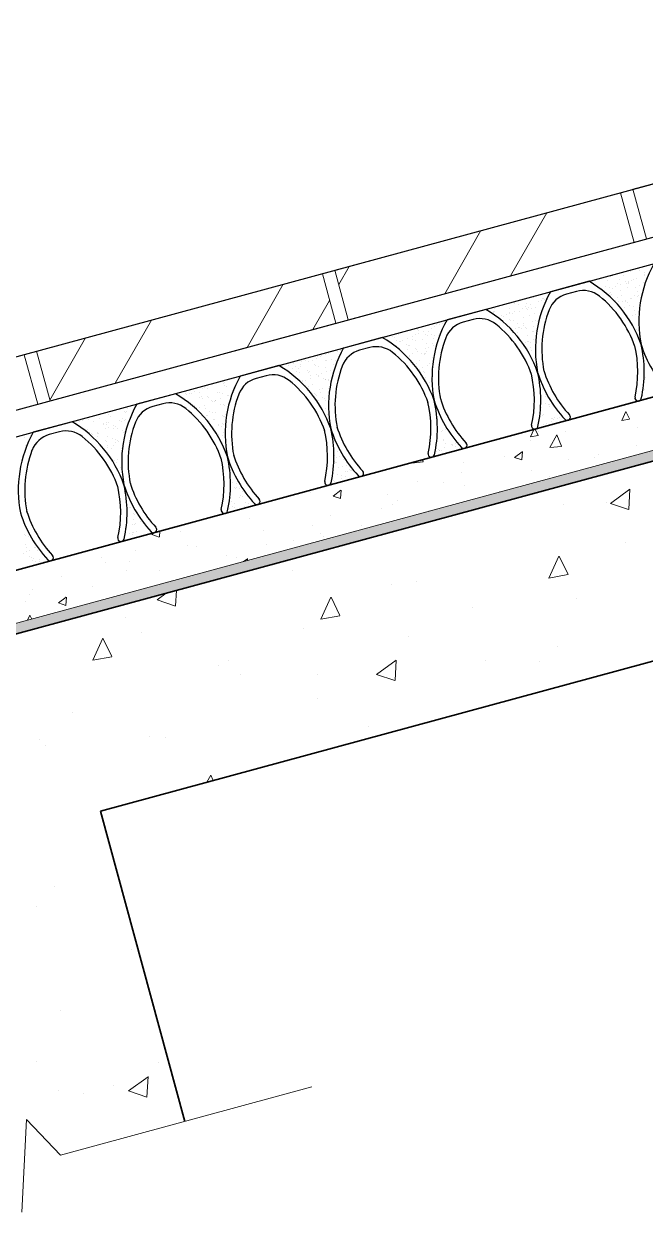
# Model space of a CAD drawing. Header units: millimetres. Extents: x -31731215 to 29997125, y -14487545 to 25622576.
# Drawn here: x 2165177 to 2165659, y -917829 to -916905 of the extents above; entities that cross this region are included whole.
import ezdxf

# ---------------------------------------------------------------- set-up
doc = ezdxf.new("R2010")
doc.units = ezdxf.units.MM
doc.header["$MEASUREMENT"] = 0
doc.linetypes.add('1', pattern=[0])
for name, color, linetype, lineweight in [('DIM', 70, 'Continuous', 9), ('HATCH', 8, '1', 18), ('SECTION', 7, 'Continuous', 35), ('WALL', 10, '1', 20), ('water proofing', 222, 'Continuous', 9)]:
    doc.layers.add(name, color=color, linetype=linetype, lineweight=lineweight)

msp = doc.modelspace()

# ---------------------------------------------------------------- hatches: boundary and pattern name
at = {"layer": 'water proofing'}
h = msp.add_hatch(color=256, dxfattribs=at)
h.paths.add_polyline_path([(2165749.09, -917213.679), (2164347.787, -917594.633), (2164349.886, -917602.352), (2165788.789, -917211.177), (2165778.971, -917205.556), (2165754.217, -917212.285), (2165754.241, -917218.792)])
h.paths.add_polyline_path([(2165874.505, -917180.378), (2165866.874, -917176.008, -0.0848642), (2165837.529, -917189.636), (2165778.971, -917205.556), (2165788.789, -917211.177), (2165839.627, -917197.356, 0.0940721)])
h.paths.add_polyline_path([(2165948.355, -916904.758), (2165938.973, -916904.792), (2165915.551, -916911.16), (2165881.583, -916970.493), (2165871.933, -916973.116), (2165882.426, -917011.715), (2165888.216, -917010.141), (2165902.036, -917060.977), (2165911.855, -917066.598), (2165887.361, -916976.501), (2165920.847, -916918.01), (2165946.267, -916911.1, 0.5380944)])
h.paths.add_polyline_path([(2165912.702, -917069.716), (2165911.855, -917066.598), (2165902.036, -917060.977), (2165904.982, -917071.814, -0.3181653), (2165866.874, -917176.008), (2165874.505, -917180.378, 0.3081347)])

# ---------------------------------------------------------------- linework, layer by layer
for p, q in [((2164295.344, -917401.723), (2165772.283, -917000.207)), ((2164305.837, -917440.322), (2165888.216, -917010.141)), ((2164311.084, -917459.621), (2165893.463, -917029.441)), ((2165615.952, -917104.966), (2165585.891, -917113.138)), ((2165606.154, -917112.811), (2165598.313, -917114.943)), ((2165535.622, -917126.804), (2165505.56, -917134.977)), ((2165525.823, -917134.65), (2165517.982, -917136.781)), ((2165455.291, -917148.643), (2165425.229, -917156.815)), ((2165445.492, -917156.488), (2165437.651, -917158.62)), ((2165374.96, -917170.481), (2165344.899, -917178.654)), ((2165365.162, -917178.327), (2165357.321, -917180.458)), ((2165294.629, -917192.32), (2165264.568, -917200.492)), ((2165284.831, -917200.165), (2165276.99, -917202.297)), ((2165654.635, -917197.997), (2165599.631, -917212.95)), ((2165214.299, -917214.158), (2165184.237, -917222.331)), ((2165204.5, -917222.004), (2165196.659, -917224.135)), ((2165574.304, -917219.836), (2165519.301, -917234.789)), ((2165493.974, -917241.674), (2165438.97, -917256.627)), ((2165413.643, -917263.512), (2165358.639, -917278.466)), ((2165333.312, -917285.351), (2165278.308, -917300.304)), ((2165252.981, -917307.189), (2165197.978, -917322.142))]:
    msp.add_line(p, q)
for centre, radius, start, end in [((2165746.475, -917136.171), 91.946, 150.787256, 191.178617), ((2165569.463, -917184.293), 91.946, 19.238758, 59.630119), ((2165666.145, -917158.009), 91.946, 150.787256, 191.178617), ((2165603.559, -917134.242), 20, 105.208688, 159.205542), ((2165611.4, -917132.111), 20, 51.211833, 105.208688), ((2165569.463, -917184.293), 86.946, 19.238758, 51.211833), ((2165585.814, -917179.848), 91.946, 150.787256, 191.178617), ((2165531.07, -917153.949), 20, 51.211833, 105.208688), ((2165489.132, -917206.132), 91.946, 19.238758, 59.630119), ((2165666.145, -917158.009), 86.946, 159.205542, 191.178617), ((2165523.229, -917156.081), 20, 105.208688, 159.205542), ((2165489.132, -917206.132), 86.946, 19.238758, 51.211833), ((2165408.801, -917227.97), 91.946, 19.238758, 59.630119), ((2165585.814, -917179.848), 86.946, 159.205542, 191.178617), ((2165746.835, -917125.722), 94.872, 197.339294, 222.991802), ((2165563.862, -917175.464), 94.872, 347.425573, 13.078081), ((2165505.483, -917201.686), 91.946, 150.787256, 191.178617), ((2165442.898, -917177.919), 20, 105.208688, 159.205542), ((2165450.739, -917175.788), 20, 51.211833, 105.208688), ((2165408.801, -917227.97), 86.946, 19.238758, 51.211833), ((2165563.862, -917175.464), 89.872, 347.425573, 13.078081), ((2165328.47, -917249.808), 91.946, 19.238758, 59.630119), ((2165505.483, -917201.686), 86.946, 159.205542, 191.178617), ((2165425.153, -917223.525), 91.946, 150.787256, 191.178617), ((2165362.567, -917199.758), 20, 105.208688, 159.205542), ((2165370.408, -917197.626), 20, 51.211833, 105.208688), ((2165483.531, -917197.302), 89.872, 347.425573, 13.078081), ((2165666.504, -917147.56), 94.872, 197.339294, 222.991802), ((2165483.531, -917197.302), 94.872, 347.425573, 13.078081), ((2165666.504, -917147.56), 89.872, 197.339294, 222.991802), ((2165328.47, -917249.808), 86.946, 19.238758, 51.211833), ((2165290.078, -917219.465), 20, 51.211833, 105.208688), ((2165248.14, -917271.647), 91.946, 19.238758, 59.630119), ((2165425.153, -917223.525), 86.946, 159.205542, 191.178617), ((2165403.201, -917219.141), 89.872, 347.425573, 13.078081), ((2165586.173, -917169.398), 94.872, 197.339294, 222.991802), ((2165403.201, -917219.141), 94.872, 347.425573, 13.078081), ((2165586.173, -917169.398), 89.872, 197.339294, 222.991802), ((2165654.019, -917195.574), 2.5, 167.425573, 347.425573), ((2165344.822, -917245.363), 91.946, 150.787256, 191.178617), ((2165282.237, -917221.596), 20, 105.208688, 159.205542), ((2165248.14, -917271.647), 86.946, 19.238758, 51.211833), ((2165598.938, -917210.548), 2.5, 222.991802, 42.991802), ((2165167.809, -917293.485), 91.946, 19.238758, 59.630119), ((2165344.822, -917245.363), 86.946, 159.205542, 191.178617), ((2165505.843, -917191.237), 89.872, 197.339294, 222.991802), ((2165573.688, -917217.413), 2.5, 167.425573, 347.425573), ((2165264.491, -917267.202), 91.946, 150.787256, 191.178617), ((2165201.906, -917243.435), 20, 105.208688, 159.205542), ((2165209.747, -917241.303), 20, 51.211833, 105.208688), ((2165167.809, -917293.485), 86.946, 19.238758, 51.211833), ((2165322.87, -917240.979), 89.872, 347.425573, 13.078081), ((2165505.843, -917191.237), 94.872, 197.339294, 222.991802), ((2165322.87, -917240.979), 94.872, 347.425573, 13.078081), ((2165264.491, -917267.202), 86.946, 159.205542, 191.178617), ((2165518.608, -917232.387), 2.5, 222.991802, 42.991802), ((2165242.539, -917262.818), 89.872, 347.425573, 13.078081), ((2165425.512, -917213.075), 94.872, 197.339294, 222.991802), ((2165242.539, -917262.818), 94.872, 347.425573, 13.078081), ((2165425.512, -917213.075), 89.872, 197.339294, 222.991802), ((2165493.357, -917239.251), 2.5, 167.425573, 347.425573), ((2165438.277, -917254.225), 2.5, 222.991802, 42.991802), ((2165162.209, -917284.656), 89.872, 347.425573, 13.078081), ((2165345.181, -917234.914), 94.872, 197.339294, 222.991802), ((2165162.209, -917284.656), 94.872, 347.425573, 13.078081), ((2165345.181, -917234.914), 89.872, 197.339294, 222.991802), ((2165413.027, -917261.089), 2.5, 167.425573, 347.425573), ((2165332.696, -917282.928), 2.5, 167.425573, 347.425573), ((2165357.946, -917276.064), 2.5, 222.991802, 42.991802), ((2165264.851, -917256.752), 94.872, 197.339294, 222.991802), ((2165264.851, -917256.752), 89.872, 197.339294, 222.991802), ((2165277.615, -917297.902), 2.5, 222.991802, 42.991802), ((2165252.365, -917304.766), 2.5, 167.425573, 347.425573), ((2165197.285, -917319.74), 2.5, 222.991802, 42.991802)]:
    msp.add_arc(centre, radius, start, end)
at = {"layer": 'DIM'}
for p, q in [((2165400.616, -917731.144), (2165205.45, -917784.202)), ((2165179.051, -917756.663), (2165175.309, -917828.666)), ((2165205.45, -917784.202), (2165179.051, -917756.663))]:
    msp.add_line(p, q, dxfattribs=at)
at = {"layer": 'HATCH'}
for p, q in [((2165554.946, -917100.743), (2165583.052, -917051.651)), ((2165503.771, -917114.655), (2165531.876, -917065.563)), ((2165421.42, -917107.545), (2165429.525, -917093.388)), ((2165647.812, -917097.252), (2165647.812, -917097.252)), ((2165652.621, -917095.133), (2165652.621, -917095.133)), ((2165655.444, -917096.592), (2165655.444, -917096.592)), ((2165658.619, -917098.228), (2165658.619, -917098.228)), ((2165350.244, -917156.393), (2165378.35, -917107.3)), ((2165617.776, -917105.476), (2165617.776, -917105.476)), ((2165629.954, -917104.199), (2165629.954, -917104.199)), ((2165632.794, -917101.364), (2165632.794, -917101.364)), ((2165634.024, -917100.606), (2165634.024, -917100.606)), ((2165637.935, -917106.651), (2165637.935, -917106.651)), ((2165639.268, -917103.311), (2165639.268, -917103.311)), ((2165640.46, -917107.694), (2165640.46, -917107.694)), ((2165642.858, -917100.187), (2165642.858, -917100.187)), ((2165644.013, -917104.857), (2165644.013, -917104.857)), ((2165645.266, -917106.406), (2165645.266, -917106.406)), ((2165646.377, -917106.979), (2165646.377, -917106.979)), ((2165646.4, -917105.6), (2165646.4, -917105.6)), ((2165646.779, -917105.05), (2165646.779, -917105.05)), ((2165649.2, -917104.036), (2165649.2, -917104.036)), ((2165650.294, -917103.355), (2165650.294, -917103.355)), ((2165652.982, -917102.454), (2165652.982, -917102.454)), ((2165658.275, -917105.806), (2165658.275, -917105.806)), ((2165659.031, -917100.745), (2165659.031, -917100.745)), ((2165659.301, -917099.809), (2165659.301, -917099.809)), ((2165625.35, -917110.245), (2165625.35, -917110.245)), ((2165625.915, -917111.489), (2165625.915, -917111.489)), ((2165627.937, -917112.935), (2165627.937, -917112.935)), ((2165628.995, -917108.969), (2165628.995, -917108.969)), ((2165631.382, -917109.712), (2165631.382, -917109.712)), ((2165631.913, -917114.584), (2165631.913, -917114.584)), ((2165632.785, -917113.413), (2165632.785, -917113.413)), ((2165633.024, -917115.157), (2165633.024, -917115.157)), ((2165634.256, -917110.29), (2165634.256, -917110.29)), ((2165636.677, -917109.277), (2165636.677, -917109.277)), ((2165639.975, -917112.387), (2165639.975, -917112.387)), ((2165640.767, -917115.865), (2165640.767, -917115.865)), ((2165645.689, -917109.401), (2165645.689, -917109.401)), ((2165651.194, -917115.879), (2165651.194, -917115.879)), ((2165651.62, -917109.684), (2165651.62, -917109.684)), ((2165653.125, -917112.569), (2165653.125, -917112.569)), ((2165653.581, -917116.623), (2165653.581, -917116.623)), ((2165654.464, -917115.747), (2165654.464, -917115.747)), ((2165654.993, -917108.275), (2165654.993, -917108.275)), ((2165656.886, -917114.734), (2165656.886, -917114.734)), ((2165401.42, -917142.48), (2165414.394, -917119.819)), ((2165542.686, -917126.037), (2165542.686, -917126.037)), ((2165554.258, -917126.005), (2165554.258, -917126.005)), ((2165557.704, -917121.925), (2165557.704, -917121.925)), ((2165561.15, -917123.275), (2165561.15, -917123.275)), ((2165563.957, -917125.796), (2165563.957, -917125.796)), ((2165566.379, -917124.782), (2165566.379, -917124.782)), ((2165567.149, -917126.37), (2165567.149, -917126.37)), ((2165567.162, -917121.993), (2165567.162, -917121.993)), ((2165568.923, -917125.417), (2165568.923, -917125.417)), ((2165570.161, -917123.2), (2165570.161, -917123.2)), ((2165571.31, -917126.16), (2165571.31, -917126.16)), ((2165572.722, -917117.813), (2165572.722, -917117.813)), ((2165574.597, -917125.16), (2165574.597, -917125.16)), ((2165576.48, -917120.555), (2165576.48, -917120.555)), ((2165578.901, -917119.542), (2165578.901, -917119.542)), ((2165579.747, -917118.398), (2165579.747, -917118.398)), ((2165580.502, -917118.192), (2165580.502, -917118.192)), ((2165581.613, -917118.765), (2165581.613, -917118.765)), ((2165582.684, -917117.959), (2165582.684, -917117.959)), ((2165636.176, -917119.992), (2165636.176, -917119.992)), ((2165638.267, -917117.862), (2165638.267, -917117.862)), ((2165638.563, -917120.735), (2165638.563, -917120.735)), ((2165641.941, -917120.988), (2165641.941, -917120.988)), ((2165643.598, -917125.079), (2165643.598, -917125.079)), ((2165644.266, -917120.957), (2165644.266, -917120.957)), ((2165644.363, -917119.974), (2165644.363, -917119.974)), ((2165645.377, -917121.53), (2165645.377, -917121.53)), ((2165647.156, -917123.41), (2165647.156, -917123.41)), ((2165648.145, -917118.391), (2165648.145, -917118.391)), ((2165648.521, -917118.615), (2165648.521, -917118.615)), ((2165650.62, -917124.235), (2165650.62, -917124.235)), ((2165247.893, -917184.218), (2165275.998, -917135.125)), ((2165541.443, -917128.174), (2165541.443, -917128.174)), ((2165541.899, -917129.301), (2165541.899, -917129.301)), ((2165542.554, -917128.748), (2165542.554, -917128.748)), ((2165547.797, -917131.453), (2165547.797, -917131.453)), ((2165549.653, -917132.051), (2165549.653, -917132.051)), ((2165551.435, -917131.036), (2165551.435, -917131.036)), ((2165553.796, -917134.548), (2165553.796, -917134.548)), ((2165553.856, -917130.023), (2165553.856, -917130.023)), ((2165553.905, -917129.529), (2165553.905, -917129.529)), ((2165554.907, -917135.121), (2165554.907, -917135.121)), ((2165556.292, -917130.272), (2165556.292, -917130.272)), ((2165557.089, -917135.219), (2165557.089, -917135.219)), ((2165557.638, -917128.44), (2165557.638, -917128.44)), ((2165562.239, -917128.457), (2165562.239, -917128.457)), ((2165564.885, -917132.947), (2165564.885, -917132.947)), ((2165568.26, -917126.943), (2165568.26, -917126.943)), ((2165569.993, -917131.207), (2165569.993, -917131.207)), ((2165573.503, -917129.648), (2165573.503, -917129.648)), ((2165574.064, -917135.48), (2165574.064, -917135.48)), ((2165645.744, -917131.757), (2165645.744, -917131.757)), ((2165649.627, -917131.685), (2165649.627, -917131.685)), ((2165651.352, -917127.829), (2165651.352, -917127.829)), ((2165652.048, -917130.672), (2165652.048, -917130.672)), ((2165654.337, -917134.432), (2165654.337, -917134.432)), ((2165471.125, -917144.643), (2165471.125, -917144.643)), ((2165482.614, -917142.485), (2165482.614, -917142.485)), ((2165483.033, -917143.239), (2165483.033, -917143.239)), ((2165483.711, -917141.048), (2165483.711, -917141.048)), ((2165487.339, -917143.946), (2165487.339, -917143.946)), ((2165491.465, -917143.799), (2165491.465, -917143.799)), ((2165493.658, -917141.301), (2165493.658, -917141.301)), ((2165496.07, -917137.752), (2165496.07, -917137.752)), ((2165496.08, -917140.288), (2165496.08, -917140.288)), ((2165497.632, -917138.373), (2165497.632, -917138.373)), ((2165499.862, -917138.705), (2165499.862, -917138.705)), ((2165502.384, -917138.157), (2165502.384, -917138.157)), ((2165503.495, -917138.73), (2165503.495, -917138.73)), ((2165549.867, -917137.059), (2165549.867, -917137.059)), ((2165559.12, -917141.734), (2165559.12, -917141.734)), ((2165559.92, -917144.433), (2165559.92, -917144.433)), ((2165560.15, -917137.826), (2165560.15, -917137.826)), ((2165561.086, -917140.552), (2165561.086, -917140.552)), ((2165561.541, -917140.72), (2165561.541, -917140.72)), ((2165563.473, -917141.295), (2165563.473, -917141.295)), ((2165565.07, -917137.671), (2165565.07, -917137.671)), ((2165565.324, -917139.138), (2165565.324, -917139.138)), ((2165566.149, -917140.921), (2165566.149, -917140.921)), ((2165567.259, -917141.494), (2165567.259, -917141.494)), ((2165571.643, -917136.493), (2165571.643, -917136.493)), ((2165572.066, -917143.97), (2165572.066, -917143.97)), ((2165572.503, -917144.2), (2165572.503, -917144.2)), ((2165572.824, -917140.421), (2165572.824, -917140.421)), ((2165576.104, -917136.44), (2165576.104, -917136.44)), ((2165649.62, -917138.786), (2165649.62, -917138.786)), ((2165652.925, -917142.78), (2165652.925, -917142.78)), ((2165654.183, -917137.043), (2165654.183, -917137.043)), ((2165197.136, -917197.398), (2165224.823, -917149.038)), ((2165458.221, -917148.655), (2165458.221, -917148.655)), ((2165463.326, -917148.139), (2165463.326, -917148.139)), ((2165464.437, -917148.712), (2165464.437, -917148.712)), ((2165466.203, -917151.107), (2165466.203, -917151.107)), ((2165467.596, -917146.597), (2165467.596, -917146.597)), ((2165468.613, -917151.783), (2165468.613, -917151.783)), ((2165469.68, -917151.417), (2165469.68, -917151.417)), ((2165471.035, -917150.769), (2165471.035, -917150.769)), ((2165473.957, -917153.857), (2165473.957, -917153.857)), ((2165474.817, -917149.186), (2165474.817, -917149.186)), ((2165478.561, -917147.811), (2165478.561, -917147.811)), ((2165478.815, -917150.089), (2165478.815, -917150.089)), ((2165481.136, -917146.542), (2165481.136, -917146.542)), ((2165481.202, -917150.833), (2165481.202, -917150.833)), ((2165483.557, -917145.529), (2165483.557, -917145.529)), ((2165486.542, -917150.263), (2165486.542, -917150.263)), ((2165489.031, -917146.334), (2165489.031, -917146.334)), ((2165489.795, -917153.508), (2165489.795, -917153.508)), ((2165490.142, -917146.908), (2165490.142, -917146.908)), ((2165493.833, -917145.977), (2165493.833, -917145.977)), ((2165494.296, -917153.013), (2165494.296, -917153.013)), ((2165495.385, -917149.613), (2165495.385, -917149.613)), ((2165496.22, -917146.72), (2165496.22, -917146.72)), ((2165498.901, -917146.966), (2165498.901, -917146.966)), ((2165566.805, -917152.431), (2165566.805, -917152.431)), ((2165567.901, -917146.885), (2165567.901, -917146.885)), ((2165568.267, -917151.574), (2165568.267, -917151.574)), ((2165569.227, -917151.418), (2165569.227, -917151.418)), ((2165570.654, -917152.318), (2165570.654, -917152.318)), ((2165573.009, -917149.835), (2165573.009, -917149.835)), ((2165404.915, -917163.204), (2165404.915, -917163.204)), ((2165407.524, -917163.045), (2165407.524, -917163.045)), ((2165408.015, -917162.854), (2165408.015, -917162.854)), ((2165410.837, -917162.048), (2165410.837, -917162.048)), ((2165413.259, -917161.034), (2165413.259, -917161.034)), ((2165417.041, -917159.451), (2165417.041, -917159.451)), ((2165420.373, -917159.558), (2165420.373, -917159.558)), ((2165422.542, -917158.933), (2165422.542, -917158.933)), ((2165424.267, -917158.121), (2165424.267, -917158.121)), ((2165463.797, -917154.201), (2165463.797, -917154.201)), ((2165466.184, -917154.945), (2165466.184, -917154.945)), ((2165474.777, -917157.62), (2165474.777, -917157.62)), ((2165475.678, -917154.512), (2165475.678, -917154.512)), ((2165476.299, -917162.48), (2165476.299, -917162.48)), ((2165476.788, -917163.071), (2165476.788, -917163.071)), ((2165476.789, -917155.085), (2165476.789, -917155.085)), ((2165478.72, -917161.466), (2165478.72, -917161.466)), ((2165481.393, -917157.025), (2165481.393, -917157.025)), ((2165482.032, -917157.79), (2165482.032, -917157.79)), ((2165482.502, -917159.884), (2165482.502, -917159.884)), ((2165485.996, -917161.112), (2165485.996, -917161.112)), ((2165488.031, -917160.885), (2165488.031, -917160.885)), ((2165488.383, -917161.855), (2165488.383, -917161.855)), ((2165488.821, -917157.239), (2165488.821, -917157.239)), ((2165489.142, -917161.459), (2165489.142, -917161.459)), ((2165489.374, -917159.477), (2165489.374, -917159.477)), ((2165491.243, -917156.226), (2165491.243, -917156.226)), ((2165495.025, -917154.643), (2165495.025, -917154.643)), ((2165566.259, -917156.045), (2165566.259, -917156.045)), ((2165570.733, -917156.099), (2165570.733, -917156.099)), ((2165571.502, -917158.751), (2165571.502, -917158.751)), ((2165377.488, -917171.269), (2165377.488, -917171.269)), ((2165382.525, -917170.461), (2165382.525, -917170.461)), ((2165385.208, -917168.103), (2165385.208, -917168.103)), ((2165385.792, -917172.529), (2165385.792, -917172.529)), ((2165386.319, -917168.676), (2165386.319, -917168.676)), ((2165388.213, -917171.515), (2165388.213, -917171.515)), ((2165391.562, -917171.381), (2165391.562, -917171.381)), ((2165391.995, -917169.932), (2165391.995, -917169.932)), ((2165392.506, -917167.157), (2165392.506, -917167.157)), ((2165395.429, -917166.449), (2165395.429, -917166.449)), ((2165398.314, -917167.288), (2165398.314, -917167.288)), ((2165400.736, -917166.275), (2165400.736, -917166.275)), ((2165402.865, -917169.617), (2165402.865, -917169.617)), ((2165403.725, -917170.65), (2165403.725, -917170.65)), ((2165404.518, -917164.692), (2165404.518, -917164.692)), ((2165406.112, -917171.393), (2165406.112, -917171.393)), ((2165410.846, -917172.068), (2165410.846, -917172.068)), ((2165410.914, -917166.299), (2165410.914, -917166.299)), ((2165412.025, -917166.872), (2165412.025, -917166.872)), ((2165415.769, -917165.604), (2165415.769, -917165.604)), ((2165417.268, -917169.577), (2165417.268, -917169.577)), ((2165418.743, -917166.538), (2165418.743, -917166.538)), ((2165481.959, -917168.642), (2165481.959, -917168.642)), ((2165484.224, -917166.239), (2165484.224, -917166.239)), ((2165486.406, -917172.164), (2165486.406, -917172.164)), ((2165490.188, -917170.581), (2165490.188, -917170.581)), ((2165492.205, -917168.691), (2165492.205, -917168.691)), ((2165493.178, -917172.135), (2165493.178, -917172.135)), ((2165494.385, -917164.164), (2165494.385, -917164.164)), ((2165573.564, -917165.313), (2165573.564, -917165.313)), ((2165388.707, -917174.762), (2165388.707, -917174.762)), ((2165390.506, -917172.913), (2165390.506, -917172.913)), ((2165391.094, -917175.505), (2165391.094, -917175.505)), ((2165397.561, -917174.476), (2165397.561, -917174.476)), ((2165398.26, -917175.663), (2165398.26, -917175.663)), ((2165398.672, -917175.05), (2165398.672, -917175.05)), ((2165399.681, -917180.63), (2165399.681, -917180.63)), ((2165399.688, -917178.18), (2165399.688, -917178.18)), ((2165403.915, -917177.755), (2165403.915, -917177.755)), ((2165405.696, -917178.831), (2165405.696, -917178.831)), ((2165406, -917177.985), (2165406, -917177.985)), ((2165408.421, -917176.972), (2165408.421, -917176.972)), ((2165409.914, -917180.85), (2165409.914, -917180.85)), ((2165410.907, -917181.672), (2165410.907, -917181.672)), ((2165411.025, -917181.423), (2165411.025, -917181.423)), ((2165412.203, -917175.389), (2165412.203, -917175.389)), ((2165413.677, -917181.282), (2165413.677, -917181.282)), ((2165414.706, -917174.068), (2165414.706, -917174.068)), ((2165483.984, -917173.177), (2165483.984, -917173.177)), ((2165487.031, -917175.437), (2165487.031, -917175.437)), ((2165487.055, -917175.453), (2165487.055, -917175.453)), ((2165488.142, -917176.01), (2165488.142, -917176.01)), ((2165489.14, -917179.665), (2165489.14, -917179.665)), ((2165493.385, -917178.715), (2165493.385, -917178.715)), ((2165659.451, -917179.96), (2165659.451, -917179.96)), ((2165308.202, -917188.64), (2165308.202, -917188.64)), ((2165309.174, -917190.679), (2165309.174, -917190.679)), ((2165315.493, -917188.034), (2165315.493, -917188.034)), ((2165317.417, -917187.718), (2165317.417, -917187.718)), ((2165317.914, -917187.021), (2165317.914, -917187.021)), ((2165319.732, -917188.255), (2165319.732, -917188.255)), ((2165321.697, -917185.438), (2165321.697, -917185.438)), ((2165332.318, -917184.66), (2165332.318, -917184.66)), ((2165332.435, -917183.605), (2165332.435, -917183.605)), ((2165332.797, -917186.263), (2165332.797, -917186.263)), ((2165333.907, -917186.836), (2165333.907, -917186.836)), ((2165339.151, -917189.541), (2165339.151, -917189.541)), ((2165340.072, -917187.41), (2165340.072, -917187.41)), ((2165393.338, -917182.127), (2165393.338, -917182.127)), ((2165393.477, -917183.226), (2165393.477, -917183.226)), ((2165395.889, -917185.784), (2165395.889, -917185.784)), ((2165395.899, -917182.213), (2165395.899, -917182.213)), ((2165398.276, -917186.527), (2165398.276, -917186.527)), ((2165401.092, -917184.877), (2165401.092, -917184.877)), ((2165406.869, -917189.203), (2165406.869, -917189.203)), ((2165408.527, -917188.045), (2165408.527, -917188.045)), ((2165413.294, -917182.415), (2165413.294, -917182.415)), ((2165413.685, -917188.683), (2165413.685, -917188.683)), ((2165491.669, -917183.875), (2165491.669, -917183.875)), ((2165579.761, -917188.75), (2165579.761, -917188.75)), ((2165658.972, -917188.813), (2165658.972, -917188.813)), ((2165302.399, -917191.83), (2165302.399, -917191.83)), ((2165302.97, -917193.275), (2165302.97, -917193.275)), ((2165305.392, -917192.261), (2165305.392, -917192.261)), ((2165306.829, -917192.267), (2165306.829, -917192.267)), ((2165313.445, -917191.346), (2165313.445, -917191.346)), ((2165313.618, -917195.322), (2165313.618, -917195.322)), ((2165314.81, -917194.719), (2165314.81, -917194.719)), ((2165316.005, -917196.065), (2165316.005, -917196.065)), ((2165319.444, -917194.441), (2165319.444, -917194.441)), ((2165320.554, -917195.014), (2165320.554, -917195.014)), ((2165322.564, -917197.469), (2165322.564, -917197.469)), ((2165323.178, -917198.732), (2165323.178, -917198.732)), ((2165324.598, -917198.74), (2165324.598, -917198.74)), ((2165325.6, -917197.718), (2165325.6, -917197.718)), ((2165325.798, -917197.719), (2165325.798, -917197.719)), ((2165327.168, -917191.422), (2165327.168, -917191.422)), ((2165328.636, -917191.21), (2165328.636, -917191.21)), ((2165329.382, -917196.135), (2165329.382, -917196.135)), ((2165331.023, -917191.953), (2165331.023, -917191.953)), ((2165335.15, -917193.874), (2165335.15, -917193.874)), ((2165335.701, -917193.491), (2165335.701, -917193.491)), ((2165338.123, -917192.478), (2165338.123, -917192.478)), ((2165402.915, -917192.306), (2165402.915, -917192.306)), ((2165403.584, -917192.91), (2165403.584, -917192.91)), ((2165403.923, -917194.091), (2165403.923, -917194.091)), ((2165405.457, -917197.55), (2165405.457, -917197.55)), ((2165407.366, -917191.327), (2165407.366, -917191.327)), ((2165408.913, -917195.401), (2165408.913, -917195.401)), ((2165410.024, -917195.974), (2165410.024, -917195.974)), ((2165411.359, -917197.259), (2165411.359, -917197.259)), ((2165581.855, -917194.226), (2165581.855, -917194.226)), ((2165581.975, -917199.777), (2165581.975, -917199.777)), ((2165582.058, -917192.955), (2165582.058, -917192.955)), ((2165658.267, -917196.34), (2165658.267, -917196.34)), ((2165242.327, -917208.278), (2165242.327, -917208.278)), ((2165254.679, -917206.227), (2165254.679, -917206.227)), ((2165255.79, -917206.8), (2165255.79, -917206.8)), ((2165256.622, -917206.466), (2165256.622, -917206.466)), ((2165257.345, -917204.166), (2165257.345, -917204.166)), ((2165309.58, -917202.852), (2165309.58, -917202.852)), ((2165309.66, -917201.481), (2165309.66, -917201.481)), ((2165310.656, -917203.972), (2165310.656, -917203.972)), ((2165312.445, -917205.897), (2165312.445, -917205.897)), ((2165313.077, -917202.959), (2165313.077, -917202.959)), ((2165316.859, -917201.376), (2165316.859, -917201.376)), ((2165317.641, -917203.933), (2165317.641, -917203.933)), ((2165318.443, -917208.992), (2165318.443, -917208.992)), ((2165320.799, -917206.345), (2165320.799, -917206.345)), ((2165323.186, -917207.088), (2165323.186, -917207.088)), ((2165325.395, -917206.683), (2165325.395, -917206.683)), ((2165330, -917200.637), (2165330, -917200.637)), ((2165330.864, -917209.429), (2165330.864, -917209.429)), ((2165331.796, -917200.814), (2165331.796, -917200.814)), ((2165332.907, -917201.387), (2165332.907, -917201.387)), ((2165333.285, -917208.415), (2165333.285, -917208.415)), ((2165408.848, -917204.621), (2165408.848, -917204.621)), ((2165411.27, -917203.607), (2165411.27, -917203.607)), ((2165412.638, -917208.573), (2165412.638, -917208.573)), ((2165499.704, -917209.315), (2165499.704, -917209.315)), ((2165577.937, -917207.307), (2165577.937, -917207.307)), ((2165578.706, -917203.105), (2165578.706, -917203.105)), ((2165579.739, -917208.932), (2165579.739, -917208.932)), ((2165580.854, -917208.777), (2165580.854, -917208.777)), ((2165584.362, -917200.52), (2165584.362, -917200.52)), ((2165584.889, -917202.169), (2165584.889, -917202.169)), ((2165585.024, -917200.461), (2165585.024, -917200.461)), ((2165220.149, -917214.021), (2165220.149, -917214.021)), ((2165222.57, -917213.007), (2165222.57, -917213.007)), ((2165226.353, -917211.425), (2165226.353, -917211.425)), ((2165227.309, -917212.39), (2165227.309, -917212.39)), ((2165231.132, -917214.073), (2165231.132, -917214.073)), ((2165235.327, -917211.31), (2165235.327, -917211.31)), ((2165238.528, -917215.882), (2165238.528, -917215.882)), ((2165239.113, -917216.524), (2165239.113, -917216.524)), ((2165240.915, -917216.625), (2165240.915, -917216.625)), ((2165241.326, -917214.405), (2165241.326, -917214.405)), ((2165242.437, -917214.978), (2165242.437, -917214.978)), ((2165242.779, -917218.464), (2165242.779, -917218.464)), ((2165244.036, -917210.061), (2165244.036, -917210.061)), ((2165246.561, -917216.881), (2165246.561, -917216.881)), ((2165247.68, -917217.683), (2165247.68, -917217.683)), ((2165251.472, -917213.228), (2165251.472, -917213.228)), ((2165252.88, -917214.237), (2165252.88, -917214.237)), ((2165253.546, -917211.77), (2165253.546, -917211.77)), ((2165255.301, -917213.224), (2165255.301, -917213.224)), ((2165255.933, -917212.513), (2165255.933, -917212.513)), ((2165259.083, -917211.641), (2165259.083, -917211.641)), ((2165319.554, -917209.565), (2165319.554, -917209.565)), ((2165320.472, -917213.147), (2165320.472, -917213.147)), ((2165320.763, -917213.656), (2165320.763, -917213.656)), ((2165324.545, -917212.073), (2165324.545, -917212.073)), ((2165324.797, -917212.27), (2165324.797, -917212.27)), ((2165327.98, -917217.367), (2165327.98, -917217.367)), ((2165328.226, -917215.897), (2165328.226, -917215.897)), ((2165330.367, -917218.11), (2165330.367, -917218.11)), ((2165330.796, -917215.365), (2165330.796, -917215.365)), ((2165331.779, -917209.763), (2165331.779, -917209.763)), ((2165331.907, -917215.938), (2165331.907, -917215.938)), ((2165332.831, -917209.851), (2165332.831, -917209.851)), ((2165498.38, -917212.309), (2165498.38, -917212.309)), ((2165498.494, -917211.485), (2165498.494, -917211.485)), ((2165580.187, -917216.399), (2165580.187, -917216.399)), ((2165582.609, -917215.386), (2165582.609, -917215.386)), ((2165586.391, -917213.803), (2165586.391, -917213.803)), ((2165586.853, -917211.872), (2165586.853, -917211.872)), ((2165587.721, -917211.383), (2165587.721, -917211.383)), ((2165587.964, -917212.445), (2165587.964, -917212.445)), ((2165589.156, -917210.8), (2165589.156, -917210.8)), ((2165591.543, -917211.543), (2165591.543, -917211.543)), ((2165592.71, -917211.158), (2165592.71, -917211.158)), ((2165595.131, -917210.145), (2165595.131, -917210.145)), ((2165177.673, -917226.765), (2165177.673, -917226.765)), ((2165182.255, -917224.726), (2165182.255, -917224.726)), ((2165223.51, -917219.994), (2165223.51, -917219.994)), ((2165225.897, -917220.737), (2165225.897, -917220.737)), ((2165226.528, -917220.119), (2165226.528, -917220.119)), ((2165227.973, -917222.583), (2165227.973, -917222.583)), ((2165229.084, -917223.156), (2165229.084, -917223.156)), ((2165230.256, -917223.705), (2165230.256, -917223.705)), ((2165233.964, -917223.287), (2165233.964, -917223.287)), ((2165234.038, -917222.122), (2165234.038, -917222.122)), ((2165234.327, -917225.861), (2165234.327, -917225.861)), ((2165234.49, -917223.412), (2165234.49, -917223.412)), ((2165240.357, -917219.478), (2165240.357, -917219.478)), ((2165241.945, -917225.739), (2165241.945, -917225.739)), ((2165245.709, -917226.905), (2165245.709, -917226.905)), ((2165246.867, -917219.275), (2165246.867, -917219.275)), ((2165248.096, -917227.648), (2165248.096, -917227.648)), ((2165249.508, -917219.3), (2165249.508, -917219.3)), ((2165253.679, -917220.778), (2165253.679, -917220.778)), ((2165254.246, -917227.579), (2165254.246, -917227.579)), ((2165254.303, -917222.442), (2165254.303, -917222.442)), ((2165254.79, -917221.351), (2165254.79, -917221.351)), ((2165328.448, -917224.353), (2165328.448, -917224.353)), ((2165331.058, -917225.111), (2165331.058, -917225.111)), ((2165332.23, -917222.771), (2165332.23, -917222.771)), ((2165501.212, -917221.523), (2165501.212, -917221.523)), ((2165502.203, -917221.207), (2165502.203, -917221.207)), ((2165502.847, -917227.868), (2165502.847, -917227.868)), ((2165504.625, -917220.194), (2165504.625, -917220.194)), ((2165178.456, -917232.331), (2165178.456, -917232.331)), ((2165180.925, -917228.272), (2165180.925, -917228.272)), ((2165236.795, -917232.501), (2165236.795, -917232.501)), ((2165240.326, -917228.956), (2165240.326, -917228.956)), ((2165241.437, -917229.529), (2165241.437, -917229.529)), ((2165241.672, -917234.435), (2165241.672, -917234.435)), ((2165241.723, -917232.819), (2165241.723, -917232.819)), ((2165244.776, -917234.953), (2165244.776, -917234.953)), ((2165246.68, -917232.234), (2165246.68, -917232.234)), ((2165248.042, -917230.175), (2165248.042, -917230.175)), ((2165249.699, -917228.489), (2165249.699, -917228.489)), ((2165250.464, -917229.162), (2165250.464, -917229.162)), ((2165252.679, -917235.329), (2165252.679, -917235.329)), ((2165330.907, -917230.489), (2165330.907, -917230.489)), ((2165333.712, -917236.064), (2165333.712, -917236.064)), ((2165417.9, -917228.66), (2165417.9, -917228.66)), ((2165419.266, -917230.876), (2165419.266, -917230.876)), ((2165497.366, -917237.145), (2165497.366, -917237.145)), ((2165499.048, -917235.472), (2165499.048, -917235.472)), ((2165499.438, -917236.784), (2165499.438, -917236.784)), ((2165499.787, -917236.132), (2165499.787, -917236.132)), ((2165501.435, -917236.215), (2165501.435, -917236.215)), ((2165502.737, -917228.742), (2165502.737, -917228.742)), ((2165503.57, -917234.549), (2165503.57, -917234.549)), ((2165504.043, -917230.737), (2165504.043, -917230.737)), ((2165508.736, -917231.837), (2165508.736, -917231.837)), ((2165509.847, -917232.41), (2165509.847, -917232.41)), ((2165509.889, -917231.904), (2165509.889, -917231.904)), ((2165512.024, -917233.189), (2165512.024, -917233.189)), ((2165512.31, -917230.891), (2165512.31, -917230.891)), ((2165514.066, -917231.36), (2165514.066, -917231.36)), ((2165515.09, -917235.115), (2165515.09, -917235.115)), ((2165247.607, -917244.167), (2165247.607, -917244.167)), ((2165248.853, -917245.458), (2165248.853, -917245.458)), ((2165249.409, -917243.517), (2165249.409, -917243.517)), ((2165252.53, -917237.703), (2165252.53, -917237.703)), ((2165252.891, -917237.928), (2165252.891, -917237.928)), ((2165418.079, -917240.161), (2165418.079, -917240.161)), ((2165418.266, -917245.428), (2165418.266, -917245.428)), ((2165419.164, -917245.753), (2165419.164, -917245.753)), ((2165419.376, -917246.001), (2165419.376, -917246.001)), ((2165419.382, -917241.953), (2165419.382, -917241.953)), ((2165420.576, -917237.405), (2165420.576, -917237.405)), ((2165421.803, -917240.94), (2165421.803, -917240.94)), ((2165425.515, -917243.329), (2165425.515, -917243.329)), ((2165496.494, -917240.588), (2165496.494, -917240.588)), ((2165251.678, -917249.881), (2165251.678, -917249.881)), ((2165252.789, -917250.454), (2165252.789, -917250.454)), ((2165420.748, -917255.295), (2165420.748, -917255.295)), ((2165420.911, -917249.375), (2165420.911, -917249.375)), ((2165424.62, -917248.706), (2165424.62, -917248.706)), ((2165427.067, -917252.651), (2165427.067, -917252.651)), ((2165427.757, -917248.428), (2165427.757, -917248.428)), ((2165428.347, -917252.543), (2165428.347, -917252.543)), ((2165429.489, -917251.637), (2165429.489, -917251.637)), ((2165430.618, -917251.801), (2165430.618, -917251.801)), ((2165431.729, -917252.374), (2165431.729, -917252.374)), ((2165253.312, -917255.797), (2165253.312, -917255.797)), ((2165338.982, -917261.686), (2165338.982, -917261.686)), ((2165342.383, -917261.967), (2165342.383, -917261.967)), ((2165342.764, -917260.103), (2165342.764, -917260.103)), ((2165416.966, -917256.878), (2165416.966, -917256.878)), ((2165417.265, -917259.979), (2165417.265, -917259.979)), ((2165418.376, -917260.552), (2165418.376, -917260.552)), ((2165423.742, -917258.59), (2165423.742, -917258.59)), ((2165423.958, -917256.032), (2165423.958, -917256.032)), ((2165426.346, -917256.775), (2165426.346, -917256.775)), ((2165337.46, -917268.431), (2165337.46, -917268.431)), ((2165337.65, -917273.1), (2165337.65, -917273.1)), ((2165340.148, -917265.392), (2165340.148, -917265.392)), ((2165341.259, -917265.965), (2165341.259, -917265.965)), ((2165341.687, -917265.57), (2165341.687, -917265.57)), ((2165344.074, -917266.313), (2165344.074, -917266.313)), ((2165344.246, -917273.397), (2165344.246, -917273.397)), ((2165345.214, -917271.181), (2165345.214, -917271.181)), ((2165346.502, -917268.67), (2165346.502, -917268.67)), ((2165346.667, -917272.383), (2165346.667, -917272.383)), ((2165258.933, -917281.023), (2165258.933, -917281.023)), ((2165259.943, -917280.849), (2165259.943, -917280.849)), ((2165336.238, -917281.448), (2165336.238, -917281.448)), ((2165337.927, -917276.041), (2165337.927, -917276.041)), ((2165339.148, -917279.943), (2165339.148, -917279.943)), ((2165340.259, -917280.516), (2165340.259, -917280.516)), ((2165340.292, -917277.645), (2165340.292, -917277.645)), ((2165348.046, -917280.395), (2165348.046, -917280.395)), ((2165348.869, -917276.593), (2165348.869, -917276.593)), ((2165351.256, -917277.336), (2165351.256, -917277.336)), ((2165352.65, -917274.349), (2165352.65, -917274.349)), ((2165261.764, -917290.237), (2165261.764, -917290.237)), ((2165262.031, -917285.356), (2165262.031, -917285.356)), ((2165263.142, -917285.929), (2165263.142, -917285.929)), ((2165267.628, -917291.547), (2165267.628, -917291.547)), ((2165335.142, -917284.408), (2165335.142, -917284.408)), ((2165177.121, -917301.595), (2165177.121, -917301.595)), ((2165256.614, -917296.999), (2165256.614, -917296.999)), ((2165258.761, -917301.265), (2165258.761, -917301.265)), ((2165261.03, -917299.907), (2165261.03, -917299.907)), ((2165261.424, -917294.143), (2165261.424, -917294.143)), ((2165262.141, -917300.48), (2165262.141, -917300.48)), ((2165262.56, -917293.66), (2165262.56, -917293.66)), ((2165263.846, -917293.129), (2165263.846, -917293.129)), ((2165264.595, -917299.451), (2165264.595, -917299.451)), ((2165269.518, -917292.987), (2165269.518, -917292.987)), ((2165177.915, -917302.225), (2165177.915, -917302.225)), ((2165178.086, -917309.591), (2165178.086, -917309.591)), ((2165180.289, -917303.198), (2165180.289, -917303.198)), ((2165261.148, -917302.008), (2165261.148, -917302.008)), ((2165267.385, -917303.186), (2165267.385, -917303.186)), ((2165176.914, -917316.777), (2165176.914, -917316.777)), ((2165178.603, -917314.889), (2165178.603, -917314.889)), ((2165178.877, -917311.546), (2165178.877, -917311.546)), ((2165180.918, -917318.805), (2165180.918, -917318.805)), ((2165181.024, -917313.875), (2165181.024, -917313.875)), ((2165182.913, -917319.872), (2165182.913, -917319.872)), ((2165184.807, -917312.293), (2165184.807, -917312.293)), ((2165186.067, -917312.043), (2165186.067, -917312.043)), ((2165187.47, -917314.221), (2165187.47, -917314.221)), ((2165183.671, -917321.825), (2165183.671, -917321.825)), ((2165184.024, -917320.445), (2165184.024, -917320.445)), ((2165186.058, -917322.568), (2165186.058, -917322.568)), ((2165188.71, -917324.573), (2165188.71, -917324.573)), ((2165188.899, -917321.257), (2165188.899, -917321.257)), ((2165189.267, -917323.15), (2165189.267, -917323.15)), ((2165192.492, -917322.99), (2165192.492, -917322.99))]:
    msp.add_line(p, q, dxfattribs=at)
at = {"layer": 'HATCH', "color": 1}
for p, q in [((2165641.262, -917213.116), (2165644.407, -917206.307)), ((2165647.291, -917211.962), (2165644.531, -917206.216)), ((2165645.416, -917200.505), (2165645.416, -917200.505)), ((2165641.262, -917213.116), (2165647.167, -917212.053)), ((2165653.301, -917218.505), (2165653.301, -917218.505)), ((2165570.402, -917225.877), (2165573.032, -917220.182)), ((2165570.402, -917225.877), (2165576.307, -917224.814)), ((2165576.431, -917224.723), (2165574.109, -917219.889)), ((2165576.859, -917221.358), (2165576.859, -917221.358)), ((2165585.404, -917234.276), (2165590.79, -917224.399)), ((2165594.484, -917233.214), (2165590.927, -917224.34)), ((2165597.263, -917221.366), (2165597.263, -917221.366)), ((2165570.769, -917228.562), (2165570.769, -917228.562)), ((2165585.404, -917234.276), (2165594.348, -917233.274)), ((2165652.976, -917232.948), (2165652.976, -917232.948)), ((2165478.075, -917246.301), (2165487.02, -917245.299)), ((2165478.075, -917246.301), (2165478.271, -917245.943)), ((2165487.156, -917245.239), (2165486.537, -917243.696)), ((2165518.097, -917245.949), (2165518.097, -917245.949)), ((2165550.201, -917240.794), (2165550.201, -917240.794)), ((2165557.911, -917241.917), (2165563.963, -917237.486)), ((2165557.911, -917241.917), (2165563.591, -917243.85)), ((2165563.716, -917243.758), (2165564.087, -917237.395)), ((2165599.651, -917243.463), (2165599.651, -917243.463)), ((2165620.351, -917241.825), (2165620.351, -917241.825)), ((2165623.308, -917239.872), (2165623.308, -917239.872)), ((2165517.119, -917253.521), (2165517.119, -917253.521)), ((2165571.204, -917251.7), (2165571.204, -917251.7)), ((2165482.858, -917260.696), (2165482.858, -917260.696)), ((2165502.503, -917261.058), (2165502.503, -917261.058)), ((2165519.1, -917263.527), (2165519.1, -917263.527)), ((2165585.113, -917256.572), (2165585.113, -917256.572)), ((2165399.728, -917268.904), (2165399.728, -917268.904)), ((2165417.13, -917271.89), (2165423.182, -917267.459)), ((2165417.13, -917271.89), (2165422.811, -917273.822)), ((2165422.935, -917273.731), (2165423.307, -917267.368)), ((2165459.566, -917270.444), (2165459.566, -917270.444)), ((2165546.001, -917268.422), (2165546.001, -917268.422)), ((2165454.35, -917281.918), (2165454.35, -917281.918)), ((2165463.469, -917278.48), (2165463.469, -917278.48)), ((2165466.996, -917275.355), (2165466.996, -917275.355)), ((2165490.866, -917282.786), (2165490.866, -917282.786)), ((2165352.03, -917289.168), (2165352.03, -917289.168)), ((2165414.891, -917287.182), (2165414.891, -917287.182)), ((2165276.35, -917301.862), (2165278.578, -917300.231)), ((2165276.35, -917301.862), (2165282.03, -917303.795)), ((2165282.155, -917303.704), (2165282.418, -917299.187)), ((2165298.549, -917299.16), (2165298.549, -917299.16)), ((2165362.787, -917299.01), (2165362.787, -917299.01)), ((2165400.804, -917295.035), (2165400.804, -917295.035)), ((2165407.288, -917301.347), (2165407.288, -917301.347)), ((2165438.761, -917294.613), (2165438.761, -917294.613)), ((2165303.877, -917310.028), (2165303.877, -917310.028)), ((2165310.683, -917310.838), (2165310.683, -917310.838)), ((2165365.565, -917309.782), (2165365.565, -917309.782)), ((2165386.657, -917306.441), (2165386.657, -917306.441)), ((2165409.819, -917303.439), (2165409.819, -917303.439)), ((2165237.2, -917319.656), (2165237.2, -917319.656)), ((2165263.31, -917313.907), (2165263.31, -917313.907)), ((2165334.553, -917318.268), (2165334.553, -917318.268)), ((2165342.272, -917319.53), (2165342.272, -917319.53)), ((2165240.018, -917323.654), (2165240.018, -917323.654)), ((2165256.815, -917329.457), (2165256.815, -917329.457)), ((2165258.578, -917322.665), (2165258.578, -917322.665)), ((2165347.53, -917322.846), (2165350.564, -917320.625)), ((2165350.602, -917322.011), (2165350.688, -917320.533)), ((2165206.474, -917334.493), (2165206.474, -917334.493)), ((2165282.448, -917330.096), (2165282.448, -917330.096)), ((2165183.55, -917344.615), (2165183.55, -917344.615)), ((2165230.344, -917341.924), (2165230.344, -917341.924)), ((2165178.24, -917353.751), (2165178.24, -917353.751)), ((2165181.256, -917348.246), (2165181.256, -917348.246)), ((2165203.731, -917355.028), (2165209.783, -917350.597)), ((2165203.731, -917355.028), (2165209.412, -917356.961)), ((2165209.117, -917349.72), (2165209.117, -917349.72)), ((2165209.536, -917356.869), (2165209.908, -917350.506)), ((2165179.711, -917368.469), (2165181.508, -917364.578)), ((2165183.102, -917367.547), (2165181.632, -917364.487))]:
    msp.add_line(p, q, dxfattribs=at)
at = {"layer": 'HATCH', "color": 2}
for p, q in [((2165632.417, -917277.642), (2165647.546, -917266.566)), ((2165646.742, -917282.383), (2165647.671, -917266.475)), ((2165596.221, -917278.526), (2165596.221, -917278.526)), ((2165629.136, -917276.816), (2165629.136, -917276.816)), ((2165632.417, -917277.642), (2165646.618, -917282.474)), ((2165644.337, -917307.845), (2165644.337, -917307.845)), ((2165584.655, -917335.675), (2165592.517, -917318.653)), ((2165599.541, -917332.925), (2165592.641, -917318.562)), ((2165385.81, -917329.549), (2165385.81, -917329.549)), ((2165482.231, -917338.294), (2165482.231, -917338.294)), ((2165584.655, -917335.675), (2165599.417, -917333.016)), ((2165280.466, -917352.574), (2165287.431, -917347.475)), ((2165294.791, -917357.314), (2165295.493, -917345.283)), ((2165462.096, -917340.924), (2165462.096, -917340.924)), ((2165280.466, -917352.574), (2165294.666, -917357.406)), ((2165407.504, -917367.577), (2165415.366, -917350.555)), ((2165422.391, -917364.827), (2165415.49, -917350.464)), ((2165605.832, -917351.422), (2165605.832, -917351.422)), ((2165255.765, -917366.067), (2165255.765, -917366.067)), ((2165407.504, -917367.577), (2165422.267, -917364.918)), ((2165525.091, -917358.505), (2165525.091, -917358.505)), ((2165394.134, -917375.161), (2165394.134, -917375.161)), ((2165230.354, -917399.479), (2165238.216, -917382.457)), ((2165245.24, -917396.729), (2165238.34, -917382.366)), ((2165268.155, -917378.12), (2165268.155, -917378.12)), ((2165475.571, -917380.991), (2165475.571, -917380.991)), ((2165591.539, -917389.219), (2165591.539, -917389.219)), ((2165230.354, -917399.479), (2165245.116, -917396.82)), ((2165327.971, -917403.321), (2165327.971, -917403.321)), ((2165335.902, -917399.53), (2165335.902, -917399.53)), ((2165450.871, -917410.556), (2165466, -917399.479)), ((2165465.196, -917415.296), (2165466.125, -917399.388)), ((2165535.247, -917399.568), (2165535.247, -917399.568)), ((2165577.181, -917400.301), (2165577.181, -917400.301)), ((2165345.311, -917410.56), (2165345.311, -917410.56)), ((2165404.709, -917410.656), (2165404.709, -917410.656)), ((2165450.871, -917410.556), (2165465.072, -917415.388)), ((2165404.986, -917429.137), (2165404.986, -917429.137)), ((2165215.05, -917440.129), (2165215.05, -917440.129)), ((2165274.725, -917458.705), (2165274.725, -917458.705)), ((2165444.634, -917450.697), (2165444.634, -917450.697)), ((2165188.998, -917461.008), (2165188.998, -917461.008)), ((2165193.846, -917465.718), (2165193.846, -917465.718)), ((2165287.054, -917459.227), (2165287.054, -917459.227)), ((2165319.11, -917494.398), (2165322.076, -917488.96)), ((2165323.895, -917493.098), (2165322.212, -917488.9)), ((2165200.391, -917575.803), (2165200.391, -917575.803)), ((2165186.707, -917590.992), (2165186.707, -917590.992)), ((2165260.709, -917624.336), (2165260.709, -917624.336)), ((2165205.606, -917672.098), (2165205.606, -917672.098)), ((2165186.925, -917711.849), (2165186.925, -917711.849)), ((2165281.343, -917712.369), (2165281.343, -917712.369)), ((2165258.185, -917734.365), (2165273.314, -917723.289)), ((2165272.51, -917739.106), (2165273.438, -917723.198)), ((2165203.977, -917734.143), (2165203.977, -917734.143)), ((2165246.601, -917730.426), (2165246.601, -917730.426)), ((2165258.185, -917734.365), (2165272.386, -917739.197)), ((2165223.112, -917736.738), (2165223.112, -917736.738))]:
    msp.add_line(p, q, dxfattribs=at)
at = {"layer": 'SECTION'}
for p, q in [((2166161.93, -917109.736), (2164347.316, -917603.051)), ((2164337.257, -917556.136), (2165902.24, -917130.684)), ((2166201.303, -917254.568), (2165236.327, -917516.904)), ((2165236.327, -917516.904), (2165301.91, -917758.148))]:
    msp.add_line(p, q, dxfattribs=at)
at = {"layer": 'WALL'}
for p, q in [((2165871.933, -916973.116), (2165649.988, -917033.454)), ((2165649.988, -917033.454), (2165660.482, -917072.053)), ((2165640.338, -917036.077), (2165418.394, -917096.414)), ((2165650.832, -917074.676), (2165640.338, -917036.077)), ((2165428.887, -917135.013), (2165650.832, -917074.676)), ((2165418.394, -917096.414), (2165428.887, -917135.013)), ((2165408.744, -917099.037), (2165186.799, -917159.375)), ((2165419.237, -917137.636), (2165408.744, -917099.037)), ((2165197.293, -917197.974), (2165419.237, -917137.636)), ((2165177.15, -917161.998), (2164955.205, -917222.335)), ((2165187.643, -917200.597), (2165177.15, -917161.998)), ((2165186.799, -917159.375), (2165197.293, -917197.974)), ((2164965.698, -917260.934), (2165187.643, -917200.597))]:
    msp.add_line(p, q, dxfattribs=at)
at = {"layer": 'water proofing'}
for p, q in [((2165837.566, -917189.626), (2164347.787, -917594.633)), ((2165839.627, -917197.356), (2164349.886, -917602.352))]:
    msp.add_line(p, q, dxfattribs=at)

doc.saveas('drawing.dxf')
